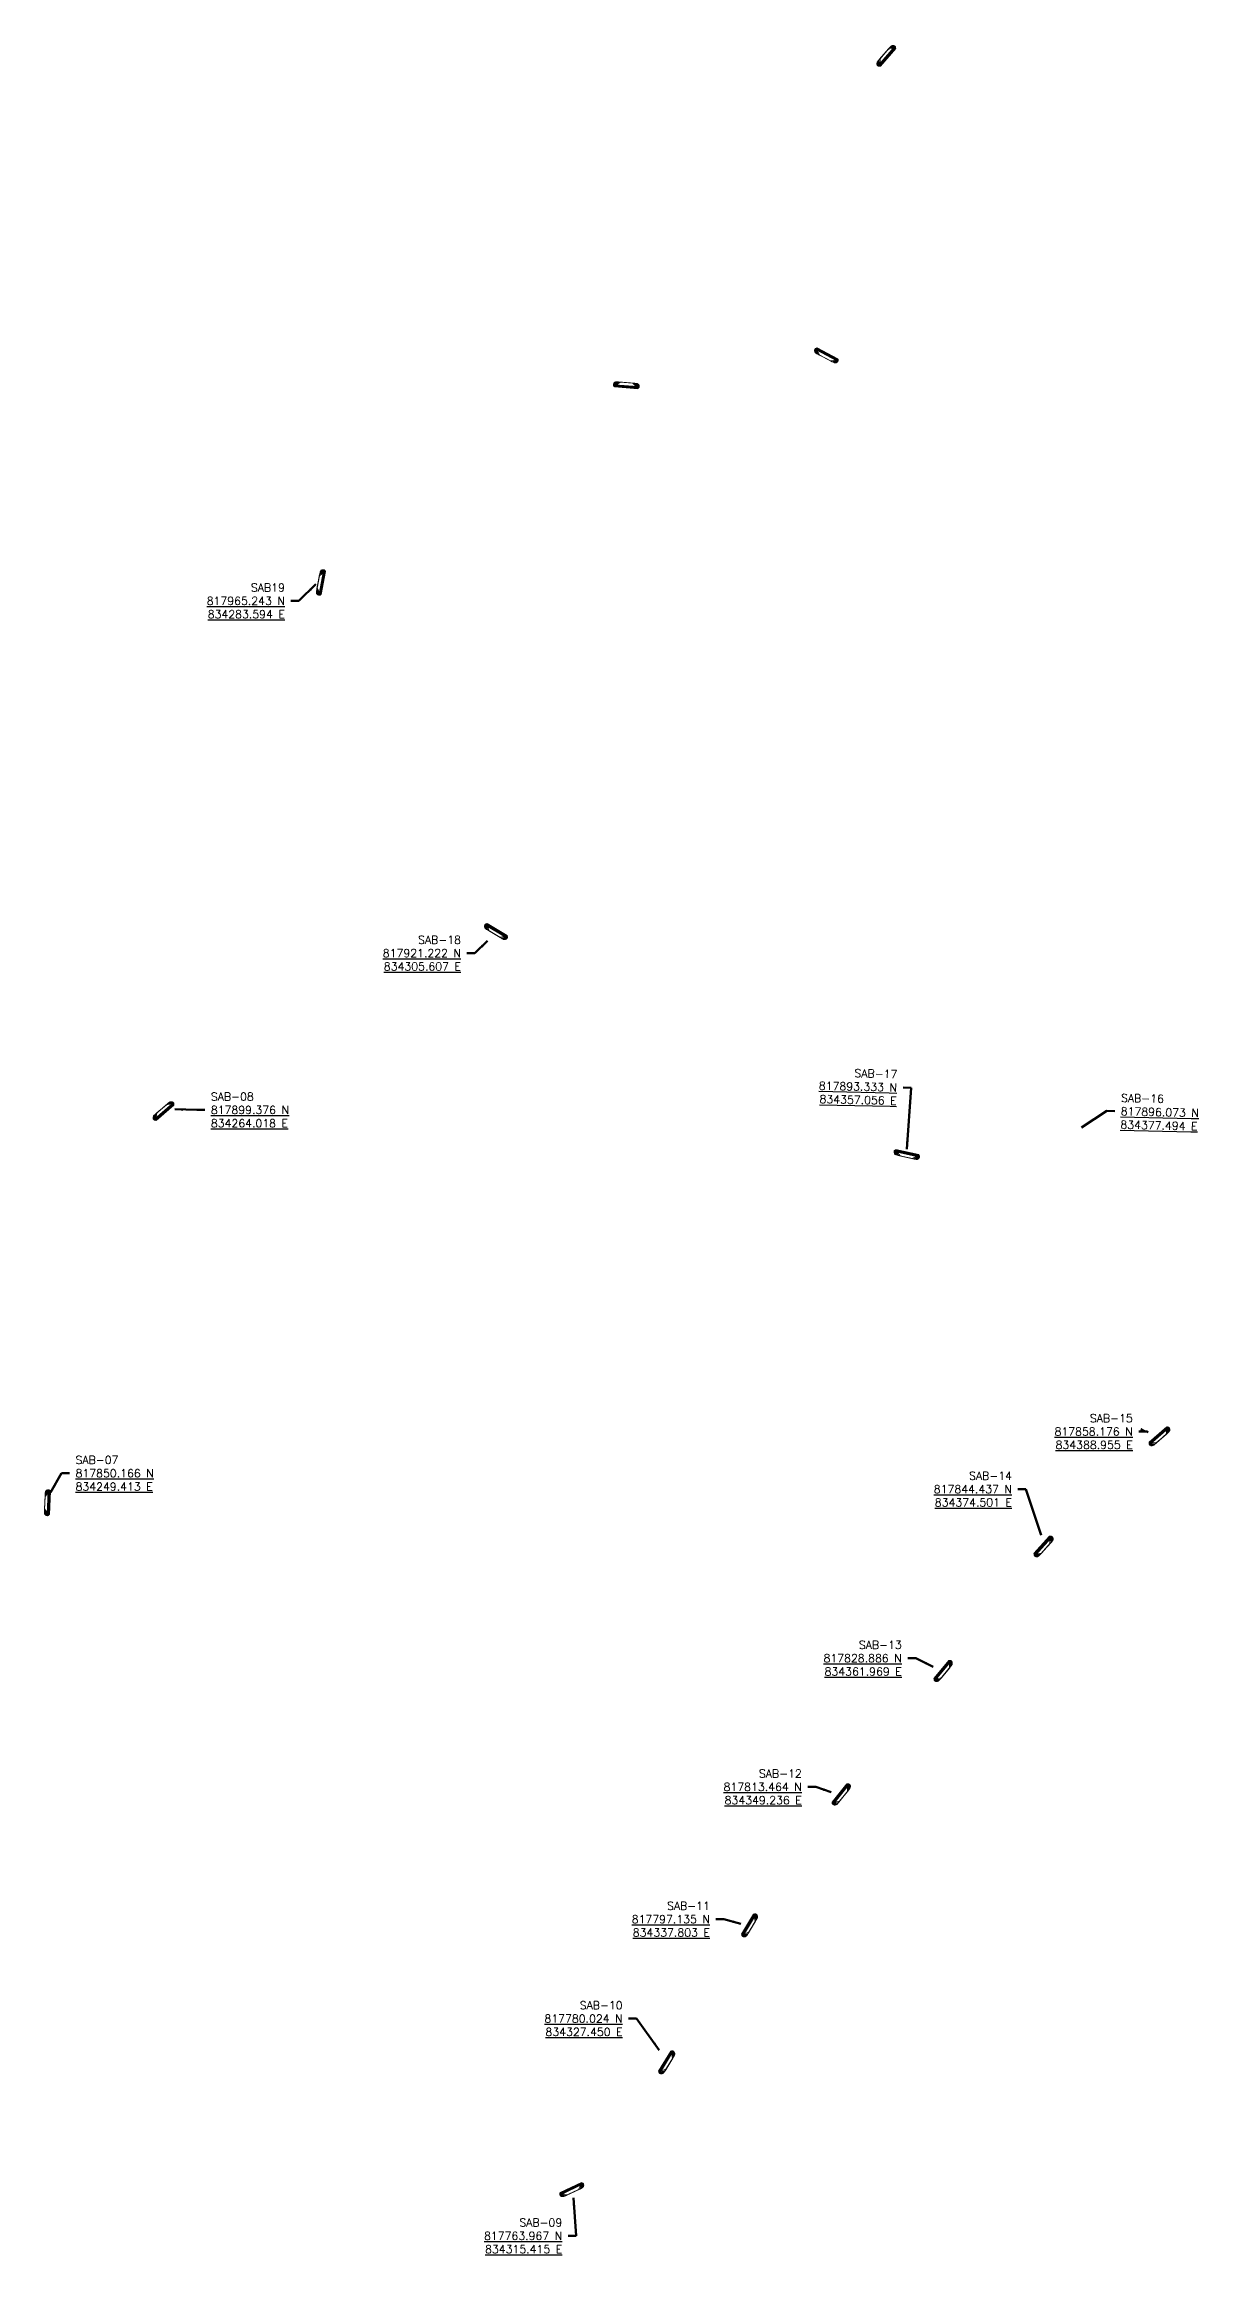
# Model space of a CAD drawing. Header units: metres. Extents: x 833948 to 834394, y 817756 to 818032.
# Drawn here: x 834249.3 to 834393.6, y 817756.2 to 818032.4 of the extents above; entities that cross this region are included whole.
import ezdxf

# ---------------------------------------------------------------- set-up
doc = ezdxf.new("R2010")
doc.units = ezdxf.units.M
doc.layers.add('00X-Park Signage', color=7, linetype='Continuous')
doc.layers.add('00X-Park Signage Structures', color=7, linetype='Continuous')
doc.layers.add('COORDINATES', color=2, linetype='Continuous', plot=False)
doc.styles.get("Standard").update_dxf_attribs({"font": 'arial.ttf'})
doc.dimstyles.new('ISO-25', dxfattribs={"dimtxt": 2.5, "dimasz": 2.5, "dimexe": 1.25, "dimexo": 0.625, "dimtad": 1, "dimtxsty": 'Standard', "dimcen": 2.5, "dimadec": 0, "dimazin": 0, "dimtfac": 1, "dimtmove": 0, "dimatfit": 3, "dimfxl": 0, "dimarcsym": 0})

# ---------------------------------------------------------------- blocks, each defined once
blk = doc.blocks.new('park bench')
at = {"layer": '00X-Park Signage Structures', "color": 0, "lineweight": 18}
mesh = blk.add_polyface(dxfattribs=at)
corners = [(-1.62, -0.41, 0.42), (-1.61, -0.45, 0.42), (-1.59, -0.5, 0.42), (-1.57, -0.53, 0.41), (-1.53, -0.56, 0.41), (1.53, -0.56, 0.41), (1.57, -0.53, 0.41), (1.59, -0.5, 0.42), (1.61, -0.45, 0.42), (1.62, -0.41, 0.42), (1.62, -0.4, 0.42), (1.62, -0.38, 0.42), (1.61, -0.32, 0.42), (1.6, -0.26, 0.43), (1.57, -0.2, 0.43), (1.54, -0.15, 0.43), (1.5, -0.11, 0.43), (1.45, -0.07, 0.44), (1.39, -0.04, 0.44), (1.33, -0.02, 0.44), (1.27, -0.01, 0.44), (1.14, -0.01, 0.44), (1.01, 0, 0.44), (-1.01, 0, 0.44), (-1.14, -0.01, 0.44), (-1.27, -0.01, 0.44), (-1.33, -0.02, 0.44), (-1.39, -0.04, 0.44), (-1.45, -0.07, 0.44), (-1.5, -0.11, 0.43), (-1.54, -0.15, 0.43), (-1.57, -0.2, 0.43), (-1.6, -0.26, 0.43), (-1.61, -0.32, 0.42), (-1.62, -0.38, 0.42), (-1.62, -0.4, 0.42)]
mesh.append_faces([[corners[k] for k in face] for face in [(2, 4, 1), (31, 4, 30), (27, 4, 26), (26, 4, 25), (8, 5, 7), (15, 5, 14)]], dxfattribs={"vtx0": -1, "vtx1": -1, "color": 0})
mesh.append_faces([[corners[k] for k in face] for face in [(4, 34, 35), (4, 33, 34), (4, 32, 33), (4, 0, 1), (4, 31, 32), (4, 27, 28), (4, 23, 24), (23, 4, 5, 22), (5, 12, 13), (5, 13, 14), (5, 10, 11), (5, 16, 17), (5, 15, 16)]], dxfattribs={"vtx0": -1, "vtx2": -1, "color": 0})
mesh.append_faces([[corners[k] for k in face] for face in [(3, 4, 2)]], dxfattribs={"vtx1": -1, "color": 0})
mesh.append_faces([[corners[k] for k in face] for face in [(35, 0, 4), (29, 30, 4), (28, 29, 4), (24, 25, 4), (9, 10, 5), (11, 12, 5), (8, 9, 5), (19, 20, 5), (20, 21, 5), (21, 22, 5), (18, 19, 5), (17, 18, 5)]], dxfattribs={"vtx1": -1, "vtx2": -1, "color": 0})
mesh.append_faces([[corners[k] for k in face] for face in [(5, 6, 7)]], dxfattribs={"vtx2": -1, "color": 0})
mesh = blk.add_polyface(dxfattribs=at)
corners = [(-1.5, -0.59), (-1.54, -0.56), (-1.57, -0.53), (-1.59, -0.49), (-1.61, -0.45), (-1.62, -0.41), (-1.62, -0.4), (-1.62, -0.38), (-1.61, -0.32), (-1.6, -0.26), (-1.57, -0.2), (-1.54, -0.15), (-1.5, -0.11), (-1.45, -0.07), (-1.39, -0.04), (-1.33, -0.02), (-1.27, -0.01), (-1.02, 0), (-0.78, 0), (0.78, 0), (1.02, 0), (1.27, -0.01), (1.33, -0.02), (1.39, -0.04), (1.45, -0.07), (1.5, -0.11), (1.54, -0.15), (1.57, -0.2), (1.6, -0.26), (1.61, -0.32), (1.62, -0.38), (1.62, -0.4), (1.62, -0.41), (1.61, -0.45), (1.59, -0.49), (1.57, -0.53), (1.54, -0.56), (1.5, -0.59)]
mesh.append_faces([[corners[k] for k in face] for face in [(35, 33, 34)]], dxfattribs={"vtx0": -1, "color": 0})
mesh.append_faces([[corners[k] for k in face] for face in [(30, 37, 29)]], dxfattribs={"vtx0": -1, "vtx1": -1, "color": 0})
mesh.append_faces([[corners[k] for k in face] for face in [(0, 18, 19, 37), (37, 23, 24), (37, 32, 33)]], dxfattribs={"vtx0": -1, "vtx2": -1, "color": 0})
mesh.append_faces([[corners[k] for k in face] for face in [(0, 12, 13, 14), (0, 16, 17, 18), (0, 14, 15, 16), (0, 7, 8, 9), (37, 19, 20, 21), (37, 21, 22, 23), (37, 30, 31, 32)]], dxfattribs={"vtx0": -1, "vtx3": -1, "color": 0})
mesh.append_faces([[corners[k] for k in face] for face in [(11, 12, 0, 10), (6, 7, 0, 5), (9, 10, 0), (25, 26, 37, 24), (26, 27, 37), (28, 29, 37, 27), (36, 37, 33, 35)]], dxfattribs={"vtx1": -1, "vtx2": -1, "color": 0})
mesh.append_faces([[corners[k] for k in face] for face in [(1, 2, 3, 0)]], dxfattribs={"vtx2": -1, "color": 0})
mesh.append_faces([[corners[k] for k in face] for face in [(3, 4, 5, 0)]], dxfattribs={"vtx2": -1, "vtx3": -1, "color": 0})
mesh = blk.add_polyface(dxfattribs=at)
corners = [(-1.62, -0.41), (-1.62, -0.41, 0.42), (-1.62, -0.4, 0.42), (-1.62, -0.38, 0.42), (-1.61, -0.32, 0.42), (-1.6, -0.26, 0.43), (-1.57, -0.2, 0.43), (-1.54, -0.15, 0.43), (-1.5, -0.11, 0.43), (-1.45, -0.07, 0.44), (-1.39, -0.04, 0.44), (-1.33, -0.02, 0.44), (-1.27, -0.01, 0.44), (-1.27, -0.01), (-1.33, -0.02), (-1.39, -0.04), (-1.45, -0.07), (-1.5, -0.11), (-1.54, -0.15), (-1.57, -0.2), (-1.6, -0.26), (-1.61, -0.32), (-1.62, -0.38), (-1.62, -0.4)]
mesh.append_faces([[corners[k] for k in face] for face in [(1, 2, 23, 0)]], dxfattribs={"vtx1": -1, "color": 0})
mesh.append_faces([[corners[k] for k in face] for face in [(2, 3, 22, 23), (4, 5, 20, 21), (3, 4, 21, 22), (5, 6, 19, 20), (18, 19, 6, 7), (7, 8, 17, 18), (8, 9, 16, 17), (10, 11, 14, 15), (9, 10, 15, 16)]], dxfattribs={"vtx1": -1, "vtx3": -1, "color": 0})
mesh.append_faces([[corners[k] for k in face] for face in [(11, 12, 13, 14)]], dxfattribs={"vtx3": -1, "color": 0})
mesh = blk.add_polyface(dxfattribs=at)
corners = [(-1.44, -0.61, 0.28), (-1.44, -0.61, 0.39), (-1.46, -0.6, 0.39), (-1.48, -0.59, 0.4), (-1.5, -0.59, 0.41), (-1.52, -0.58, 0.41), (-1.53, -0.56, 0.41), (-1.57, -0.53, 0.41), (-1.59, -0.5, 0.42), (-1.61, -0.45, 0.42), (-1.62, -0.41, 0.42), (-1.62, -0.41), (-1.61, -0.45), (-1.59, -0.49), (-1.57, -0.53), (-1.54, -0.56), (-1.5, -0.59), (-1.49, -0.59, 0.08), (-1.48, -0.6, 0.14), (-1.46, -0.6, 0.2), (-1.45, -0.6, 0.24)]
mesh.append_faces([[corners[k] for k in face] for face in [(19, 3, 18), (6, 15, 5)]], dxfattribs={"vtx0": -1, "vtx1": -1, "color": 0})
mesh.append_faces([[corners[k] for k in face] for face in [(19, 2, 3), (2, 20, 0), (18, 3, 4), (5, 16, 17), (17, 4, 5), (7, 14, 15), (5, 15, 16), (9, 12, 13)]], dxfattribs={"vtx0": -1, "vtx2": -1, "color": 0})
mesh.append_faces([[corners[k] for k in face] for face in [(19, 20, 2), (17, 18, 4), (6, 7, 15), (9, 10, 12), (8, 9, 13), (7, 8, 14), (13, 14, 8)]], dxfattribs={"vtx1": -1, "vtx2": -1, "color": 0})
mesh.append_faces([[corners[k] for k in face] for face in [(0, 1, 2), (10, 11, 12)]], dxfattribs={"vtx2": -1, "color": 0})
mesh = blk.add_polyface(dxfattribs=at)
corners = [(-1.53, -0.56, 0.41), (-1.52, -0.58, 0.41), (-1.5, -0.59, 0.41), (-1.48, -0.59, 0.4), (-1.46, -0.6, 0.39), (-1.44, -0.61, 0.39), (-1.43, -0.61, 0.38), (-1.42, -0.61, 0.38), (-1.42, -0.61, 0.38), (-1.41, -0.61, 0.37), (-1.4, -0.61, 0.37), (-1.4, -0.61, 0.36), (1.4, -0.61, 0.36), (1.4, -0.61, 0.37), (1.41, -0.61, 0.37), (1.42, -0.61, 0.38), (1.42, -0.61, 0.38), (1.43, -0.61, 0.38), (1.44, -0.61, 0.39), (1.46, -0.6, 0.39), (1.48, -0.59, 0.4), (1.5, -0.59, 0.41), (1.52, -0.58, 0.41), (1.53, -0.56, 0.41)]
mesh.append_faces([[corners[k] for k in face] for face in [(1, 22, 23, 0)]], dxfattribs={"vtx0": -1, "color": 0})
mesh.append_faces([[corners[k] for k in face] for face in [(10, 13, 14, 9), (7, 16, 17, 6), (8, 15, 16, 7), (9, 14, 15, 8), (6, 17, 18, 5), (5, 18, 19, 4), (4, 19, 20, 3), (2, 21, 22, 1), (3, 20, 21, 2)]], dxfattribs={"vtx0": -1, "vtx2": -1, "color": 0})
mesh.append_faces([[corners[k] for k in face] for face in [(11, 12, 13, 10)]], dxfattribs={"vtx2": -1, "color": 0})
mesh = blk.add_polyface(dxfattribs=at)
corners = [(-1.44, -0.61, 0.28), (-1.45, -0.6, 0.24), (-1.46, -0.6, 0.2), (-1.48, -0.6, 0.14), (-1.49, -0.59, 0.08), (-1.5, -0.59), (1.5, -0.59), (1.49, -0.59, 0.08), (1.48, -0.6, 0.14), (1.46, -0.6, 0.2), (1.45, -0.6, 0.24), (1.44, -0.61, 0.28), (1.42, -0.61, 0.32), (1.4, -0.61, 0.36), (-1.4, -0.61, 0.36), (-1.42, -0.61, 0.32)]
mesh.append_faces([[corners[k] for k in face] for face in [(0, 2, 15), (13, 8, 12)]], dxfattribs={"vtx0": -1, "vtx1": -1, "color": 0})
mesh.append_faces([[corners[k] for k in face] for face in [(14, 3, 4), (15, 2, 3), (3, 14, 15), (14, 5, 6, 13), (13, 6, 7), (12, 8, 9)]], dxfattribs={"vtx0": -1, "vtx2": -1, "color": 0})
mesh.append_faces([[corners[k] for k in face] for face in [(1, 2, 0), (10, 11, 9)]], dxfattribs={"vtx1": -1, "color": 0})
mesh.append_faces([[corners[k] for k in face] for face in [(4, 5, 14), (7, 8, 13), (11, 12, 9)]], dxfattribs={"vtx1": -1, "vtx2": -1, "color": 0})
mesh = blk.add_polyface(dxfattribs=at)
corners = [(-1.46, -0.38, 0.49), (-1.46, -0.38, 0.48), (-1.46, -0.39, 0.47), (-1.46, -0.39, 0.46), (-1.46, -0.4, 0.45), (-1.46, -0.42, 0.44), (-1.46, -0.43, 0.44), (-1.46, -0.56, 0.43), (-1.46, -0.57, 0.43), (-1.46, -0.59, 0.44), (-1.46, -0.6, 0.44), (-1.46, -0.61, 0.45), (-1.46, -0.61, 0.46), (-1.46, -0.62, 0.47), (-1.46, -0.62, 0.48), (-1.46, -0.66, 1.06), (-1.46, -0.66, 1.07), (-1.46, -0.66, 1.08), (-1.46, -0.65, 1.09), (-1.46, -0.64, 1.1), (-1.46, -0.63, 1.11), (-1.46, -0.62, 1.11), (-1.46, -0.61, 1.12), (-1.46, -0.52, 1.11), (-1.46, -0.5, 1.1), (-1.46, -0.49, 1.1), (-1.46, -0.48, 1.09), (-1.46, -0.48, 1.08), (-1.46, -0.47, 1.07), (-1.46, -0.44, 0.93), (-1.46, -0.41, 0.78), (-1.46, -0.39, 0.64)]
mesh.append_faces([[corners[k] for k in face] for face in [(3, 0, 1, 2)]], dxfattribs={"vtx0": -1, "color": 0})
mesh.append_faces([[corners[k] for k in face] for face in [(31, 7, 14, 30)]], dxfattribs={"vtx0": -1, "vtx1": -1, "vtx2": -1, "color": 0})
mesh.append_faces([[corners[k] for k in face] for face in [(30, 14, 15), (7, 31, 0, 6)]], dxfattribs={"vtx0": -1, "vtx2": -1, "color": 0})
mesh.append_faces([[corners[k] for k in face] for face in [(15, 28, 29, 30), (7, 12, 13, 14)]], dxfattribs={"vtx0": -1, "vtx3": -1, "color": 0})
mesh.append_faces([[corners[k] for k in face] for face in [(27, 28, 26)]], dxfattribs={"vtx1": -1, "color": 0})
mesh.append_faces([[corners[k] for k in face] for face in [(22, 23, 15)]], dxfattribs={"vtx1": -1, "vtx2": -1, "color": 0})
mesh.append_faces([[corners[k] for k in face] for face in [(23, 24, 28, 15), (5, 6, 0, 3)]], dxfattribs={"vtx1": -1, "vtx2": -1, "vtx3": -1, "color": 0})
mesh.append_faces([[corners[k] for k in face] for face in [(19, 20, 15, 16)]], dxfattribs={"vtx1": -1, "vtx3": -1, "color": 0})
mesh.append_faces([[corners[k] for k in face] for face in [(17, 18, 19, 16), (3, 4, 5), (10, 11, 12, 9)]], dxfattribs={"vtx2": -1, "color": 0})
mesh.append_faces([[corners[k] for k in face] for face in [(24, 25, 26, 28), (20, 21, 22, 15), (7, 8, 9, 12)]], dxfattribs={"vtx2": -1, "vtx3": -1, "color": 0})
mesh = blk.add_polyface(dxfattribs=at)
corners = [(-1.46, -0.43, 0.44), (-1.46, -0.42, 0.44), (-1.46, -0.4, 0.45), (-1.46, -0.39, 0.46), (-1.46, -0.39, 0.47), (-1.46, -0.38, 0.48), (-1.46, -0.38, 0.49), (1.46, -0.38, 0.49), (1.46, -0.38, 0.48), (1.46, -0.39, 0.47), (1.46, -0.39, 0.46), (1.46, -0.4, 0.45), (1.46, -0.42, 0.44), (1.46, -0.43, 0.44)]
mesh.append_faces([[corners[k] for k in face] for face in [(1, 12, 13, 0)]], dxfattribs={"vtx0": -1, "color": 0})
mesh.append_faces([[corners[k] for k in face] for face in [(5, 8, 9, 4), (4, 9, 10, 3), (2, 11, 12, 1), (11, 2, 3, 10)]], dxfattribs={"vtx0": -1, "vtx2": -1, "color": 0})
mesh.append_faces([[corners[k] for k in face] for face in [(5, 6, 7, 8)]], dxfattribs={"vtx3": -1, "color": 0})
mesh = blk.add_polyface(dxfattribs=at)
corners = [(-1.46, -0.38, 0.49), (-1.46, -0.39, 0.64), (-1.46, -0.41, 0.78), (-1.46, -0.44, 0.93), (-1.46, -0.47, 1.07), (1.46, -0.47, 1.07), (1.46, -0.44, 0.93), (1.46, -0.41, 0.78), (1.46, -0.39, 0.64), (1.46, -0.38, 0.49)]
mesh.append_faces([[corners[k] for k in face] for face in [(5, 6, 3, 4)]], dxfattribs={"vtx1": -1, "color": 0})
mesh.append_faces([[corners[k] for k in face] for face in [(2, 3, 6, 7), (7, 8, 1, 2)]], dxfattribs={"vtx1": -1, "vtx3": -1, "color": 0})
mesh.append_faces([[corners[k] for k in face] for face in [(8, 9, 0, 1)]], dxfattribs={"vtx3": -1, "color": 0})
mesh = blk.add_polyface(dxfattribs=at)
corners = [(-1.46, -0.43, 0.44), (1.46, -0.43, 0.44), (1.46, -0.56, 0.43), (-1.46, -0.56, 0.43)]
mesh.append_faces([[corners[k] for k in face] for face in [(0, 1, 2, 3)]], dxfattribs={"color": 0})
mesh = blk.add_polyface(dxfattribs=at)
corners = [(-1.46, -0.47, 1.07), (-1.46, -0.48, 1.08), (-1.46, -0.48, 1.09), (-1.46, -0.49, 1.1), (-1.46, -0.5, 1.1), (-1.46, -0.52, 1.11), (1.46, -0.52, 1.11), (1.46, -0.5, 1.1), (1.46, -0.49, 1.1), (1.46, -0.48, 1.09), (1.46, -0.48, 1.08), (1.46, -0.47, 1.07)]
mesh.append_faces([[corners[k] for k in face] for face in [(1, 10, 11, 0)]], dxfattribs={"vtx0": -1, "color": 0})
mesh.append_faces([[corners[k] for k in face] for face in [(4, 7, 8, 3), (3, 8, 9, 2), (2, 9, 10, 1)]], dxfattribs={"vtx0": -1, "vtx2": -1, "color": 0})
mesh.append_faces([[corners[k] for k in face] for face in [(6, 7, 4, 5)]], dxfattribs={"vtx1": -1, "color": 0})
mesh = blk.add_polyface(dxfattribs=at)
corners = [(-1.46, -0.61, 1.12), (1.46, -0.61, 1.12), (1.46, -0.52, 1.11), (-1.46, -0.52, 1.11)]
mesh.append_faces([[corners[k] for k in face] for face in [(0, 1, 2, 3)]], dxfattribs={"color": 0})
mesh = blk.add_polyface(dxfattribs=at)
corners = [(-1.46, -0.62, 0.48), (-1.46, -0.62, 0.47), (-1.46, -0.61, 0.46), (-1.46, -0.61, 0.45), (-1.46, -0.6, 0.44), (-1.46, -0.59, 0.44), (-1.46, -0.57, 0.43), (-1.46, -0.56, 0.43), (1.46, -0.56, 0.43), (1.46, -0.57, 0.43), (1.46, -0.58, 0.44), (1.46, -0.59, 0.44), (1.46, -0.6, 0.44), (1.45, -0.6, 0.45), (1.44, -0.61, 0.45), (1.43, -0.61, 0.45), (1.42, -0.61, 0.45), (1.46, -0.61, 0.45), (1.46, -0.61, 0.46), (1.46, -0.62, 0.47), (1.46, -0.62, 0.48)]
mesh.append_faces([[corners[k] for k in face] for face in [(0, 19, 20)]], dxfattribs={"vtx0": -1, "color": 0})
mesh.append_faces([[corners[k] for k in face] for face in [(7, 9, 6), (15, 3, 14), (3, 16, 2), (14, 3, 13)]], dxfattribs={"vtx0": -1, "vtx1": -1, "color": 0})
mesh.append_faces([[corners[k] for k in face] for face in [(18, 2, 16)]], dxfattribs={"vtx0": -1, "vtx1": -1, "vtx2": -1, "color": 0})
mesh.append_faces([[corners[k] for k in face] for face in [(5, 10, 11), (4, 11, 12), (11, 4, 5), (3, 12, 13), (1, 18, 19), (3, 15, 16), (18, 1, 2), (19, 0, 1)]], dxfattribs={"vtx0": -1, "vtx2": -1, "color": 0})
mesh.append_faces([[corners[k] for k in face] for face in [(17, 18, 16)]], dxfattribs={"vtx1": -1, "color": 0})
mesh.append_faces([[corners[k] for k in face] for face in [(9, 10, 6), (5, 6, 10), (3, 4, 12)]], dxfattribs={"vtx1": -1, "vtx2": -1, "color": 0})
mesh.append_faces([[corners[k] for k in face] for face in [(7, 8, 9)]], dxfattribs={"vtx2": -1, "color": 0})
mesh = blk.add_polyface(dxfattribs=at)
corners = [(-1.46, -0.61, 1.12), (-1.46, -0.62, 1.11), (-1.46, -0.63, 1.11), (-1.46, -0.64, 1.1), (-1.46, -0.65, 1.09), (-1.46, -0.66, 1.08), (-1.46, -0.66, 1.07), (-1.46, -0.66, 1.06), (1.46, -0.66, 1.06), (1.46, -0.66, 1.07), (1.46, -0.66, 1.08), (1.46, -0.65, 1.09), (1.46, -0.64, 1.1), (1.46, -0.63, 1.11), (1.46, -0.62, 1.11), (1.46, -0.61, 1.12)]
mesh.append_faces([[corners[k] for k in face] for face in [(1, 14, 15, 0)]], dxfattribs={"vtx0": -1, "color": 0})
mesh.append_faces([[corners[k] for k in face] for face in [(6, 9, 10, 5), (5, 10, 11, 4), (4, 11, 12, 3), (3, 12, 13, 2), (2, 13, 14, 1)]], dxfattribs={"vtx0": -1, "vtx2": -1, "color": 0})
mesh.append_faces([[corners[k] for k in face] for face in [(7, 8, 9, 6)]], dxfattribs={"vtx2": -1, "color": 0})
mesh = blk.add_polyface(dxfattribs=at)
corners = [(-1.46, -0.62, 0.48), (1.46, -0.62, 0.48), (1.46, -0.66, 1.06), (-1.46, -0.66, 1.06)]
mesh.append_faces([[corners[k] for k in face] for face in [(0, 1, 2, 3)]], dxfattribs={"color": 0})
mesh = blk.add_polyface(dxfattribs=at)
corners = [(-1.44, -0.61, 0.39), (-1.44, -0.61, 0.28), (-1.42, -0.61, 0.32), (-1.4, -0.61, 0.36), (-1.4, -0.61, 0.37), (-1.41, -0.61, 0.37), (-1.42, -0.61, 0.38), (-1.42, -0.61, 0.38), (-1.43, -0.61, 0.38)]
mesh.append_faces([[corners[k] for k in face] for face in [(2, 0, 1)]], dxfattribs={"vtx0": -1, "color": 0})
mesh.append_faces([[corners[k] for k in face] for face in [(3, 5, 2), (7, 2, 6)]], dxfattribs={"vtx0": -1, "vtx1": -1, "color": 0})
mesh.append_faces([[corners[k] for k in face] for face in [(5, 6, 2), (8, 0, 2), (7, 8, 2)]], dxfattribs={"vtx1": -1, "vtx2": -1, "color": 0})
mesh.append_faces([[corners[k] for k in face] for face in [(3, 4, 5)]], dxfattribs={"vtx2": -1, "color": 0})
mesh = blk.add_polyface(dxfattribs=at)
corners = [(-1.27, -0.01), (-1.27, -0.01, 0.44), (-1.14, -0.01, 0.44), (-1.01, 0, 0.44), (-0.93, 0, 0.44), (-0.85, 0, 0.44), (-0.78, 0, 0.44), (-0.78, 0), (-1.02, 0)]
mesh.append_faces([[corners[k] for k in face] for face in [(4, 8, 3)]], dxfattribs={"vtx0": -1, "vtx1": -1, "color": 0})
mesh.append_faces([[corners[k] for k in face] for face in [(4, 7, 8), (7, 4, 5)]], dxfattribs={"vtx0": -1, "vtx2": -1, "color": 0})
mesh.append_faces([[corners[k] for k in face] for face in [(1, 2, 0)]], dxfattribs={"vtx1": -1, "color": 0})
mesh.append_faces([[corners[k] for k in face] for face in [(8, 0, 2), (2, 3, 8)]], dxfattribs={"vtx1": -1, "vtx2": -1, "color": 0})
mesh.append_faces([[corners[k] for k in face] for face in [(5, 6, 7)]], dxfattribs={"vtx2": -1, "color": 0})
mesh = blk.add_polyface(dxfattribs=at)
corners = [(0.78, 0, 0.44), (-0.78, 0, 0.44), (-0.85, 0, 0.44), (-0.93, 0, 0.44), (-1.01, 0, 0.44), (1.01, 0, 0.44), (0.93, 0, 0.44), (0.85, 0, 0.44)]
mesh.append_faces([[corners[k] for k in face] for face in [(2, 7, 0, 1)]], dxfattribs={"vtx0": -1, "color": 0})
mesh.append_faces([[corners[k] for k in face] for face in [(3, 6, 7, 2)]], dxfattribs={"vtx0": -1, "vtx2": -1, "color": 0})
mesh.append_faces([[corners[k] for k in face] for face in [(4, 5, 6, 3)]], dxfattribs={"vtx2": -1, "color": 0})
mesh = blk.add_polyface(dxfattribs=at)
corners = [(-0.78, 0, 0.44), (0.78, 0, 0.44), (0.78, 0), (-0.78, 0)]
mesh.append_faces([[corners[k] for k in face] for face in [(0, 1, 2, 3)]], dxfattribs={"color": 0})
mesh = blk.add_polyface(dxfattribs=at)
corners = [(1.27, -0.01, 0.44), (1.27, -0.01), (1.02, 0), (0.78, 0), (0.78, 0, 0.44), (0.85, 0, 0.44), (0.93, 0, 0.44), (1.01, 0, 0.44), (1.14, -0.01, 0.44)]
mesh.append_faces([[corners[k] for k in face] for face in [(1, 8, 0)]], dxfattribs={"vtx0": -1, "color": 0})
mesh.append_faces([[corners[k] for k in face] for face in [(3, 6, 2), (6, 3, 5), (7, 2, 6)]], dxfattribs={"vtx0": -1, "vtx1": -1, "color": 0})
mesh.append_faces([[corners[k] for k in face] for face in [(8, 1, 2)]], dxfattribs={"vtx0": -1, "vtx2": -1, "color": 0})
mesh.append_faces([[corners[k] for k in face] for face in [(4, 5, 3)]], dxfattribs={"vtx1": -1, "color": 0})
mesh.append_faces([[corners[k] for k in face] for face in [(7, 8, 2)]], dxfattribs={"vtx1": -1, "vtx2": -1, "color": 0})
mesh = blk.add_polyface(dxfattribs=at)
corners = [(1.62, -0.41, 0.42), (1.62, -0.41), (1.62, -0.4), (1.62, -0.38), (1.61, -0.32), (1.6, -0.26), (1.57, -0.2), (1.54, -0.15), (1.5, -0.11), (1.45, -0.07), (1.39, -0.04), (1.33, -0.02), (1.27, -0.01), (1.27, -0.01, 0.44), (1.33, -0.02, 0.44), (1.39, -0.04, 0.44), (1.45, -0.07, 0.44), (1.5, -0.11, 0.43), (1.54, -0.15, 0.43), (1.57, -0.2, 0.43), (1.6, -0.26, 0.43), (1.61, -0.32, 0.42), (1.62, -0.38, 0.42), (1.62, -0.4, 0.42)]
mesh.append_faces([[corners[k] for k in face] for face in [(2, 23, 0, 1)]], dxfattribs={"vtx0": -1, "color": 0})
mesh.append_faces([[corners[k] for k in face] for face in [(11, 14, 15, 10), (9, 16, 17, 8), (10, 15, 16, 9), (8, 17, 18, 7), (7, 18, 19, 6), (6, 19, 20, 5), (5, 20, 21, 4), (3, 22, 23, 2), (4, 21, 22, 3)]], dxfattribs={"vtx0": -1, "vtx2": -1, "color": 0})
mesh.append_faces([[corners[k] for k in face] for face in [(12, 13, 14, 11)]], dxfattribs={"vtx2": -1, "color": 0})
mesh = blk.add_polyface(dxfattribs=at)
corners = [(1.44, -0.61, 0.28), (1.44, -0.61, 0.39), (1.43, -0.61, 0.38), (1.42, -0.61, 0.38), (1.42, -0.61, 0.38), (1.41, -0.61, 0.37), (1.4, -0.61, 0.37), (1.4, -0.61, 0.36), (1.42, -0.61, 0.32)]
mesh.append_faces([[corners[k] for k in face] for face in [(7, 5, 6)]], dxfattribs={"vtx0": -1, "color": 0})
mesh.append_faces([[corners[k] for k in face] for face in [(4, 8, 3)]], dxfattribs={"vtx0": -1, "vtx1": -1, "color": 0})
mesh.append_faces([[corners[k] for k in face] for face in [(8, 2, 3), (5, 7, 8)]], dxfattribs={"vtx0": -1, "vtx2": -1, "color": 0})
mesh.append_faces([[corners[k] for k in face] for face in [(0, 1, 8)]], dxfattribs={"vtx1": -1, "color": 0})
mesh.append_faces([[corners[k] for k in face] for face in [(1, 2, 8), (4, 5, 8)]], dxfattribs={"vtx1": -1, "vtx2": -1, "color": 0})
mesh = blk.add_polyface(dxfattribs=at)
corners = [(1.44, -0.61, 0.45), (1.45, -0.6, 0.45), (1.46, -0.6, 0.45), (1.46, -0.61, 0.45), (1.42, -0.61, 0.45), (1.43, -0.61, 0.45)]
mesh.append_faces([[corners[k] for k in face] for face in [(3, 1, 2)]], dxfattribs={"vtx0": -1, "color": 0})
mesh.append_faces([[corners[k] for k in face] for face in [(0, 1, 3)]], dxfattribs={"vtx1": -1, "vtx2": -1, "color": 0})
mesh.append_faces([[corners[k] for k in face] for face in [(3, 4, 5, 0)]], dxfattribs={"vtx3": -1, "color": 0})
mesh = blk.add_polyface(dxfattribs=at)
corners = [(1.44, -0.61, 0.45), (1.43, -0.61, 0.45), (1.42, -0.61, 0.45), (1.43, -0.61, 0.45), (1.44, -0.61, 0.45)]
mesh.append_faces([[corners[k] for k in face] for face in [(1, 3, 0)]], dxfattribs={"vtx0": -1, "vtx1": -1, "color": 0})
mesh.append_faces([[corners[k] for k in face] for face in [(4, 0, 3)]], dxfattribs={"vtx1": -1, "color": 0})
mesh.append_faces([[corners[k] for k in face] for face in [(1, 2, 3)]], dxfattribs={"vtx2": -1, "color": 0})
mesh = blk.add_polyface(dxfattribs=at)
corners = [(1.62, -0.41), (1.62, -0.41, 0.42), (1.61, -0.45, 0.42), (1.59, -0.5, 0.42), (1.57, -0.53, 0.41), (1.53, -0.56, 0.41), (1.52, -0.58, 0.41), (1.5, -0.59, 0.41), (1.48, -0.59, 0.4), (1.46, -0.6, 0.39), (1.44, -0.61, 0.39), (1.44, -0.61, 0.28), (1.45, -0.6, 0.24), (1.46, -0.6, 0.2), (1.48, -0.6, 0.14), (1.49, -0.59, 0.08), (1.5, -0.59), (1.54, -0.56), (1.57, -0.53), (1.59, -0.49), (1.61, -0.45)]
mesh.append_faces([[corners[k] for k in face] for face in [(11, 9, 10)]], dxfattribs={"vtx0": -1, "color": 0})
mesh.append_faces([[corners[k] for k in face] for face in [(14, 8, 13)]], dxfattribs={"vtx0": -1, "vtx1": -1, "color": 0})
mesh.append_faces([[corners[k] for k in face] for face in [(3, 18, 19), (4, 17, 18), (15, 6, 7), (13, 8, 9), (6, 16, 17)]], dxfattribs={"vtx0": -1, "vtx2": -1, "color": 0})
mesh.append_faces([[corners[k] for k in face] for face in [(0, 1, 20)]], dxfattribs={"vtx1": -1, "color": 0})
mesh.append_faces([[corners[k] for k in face] for face in [(1, 2, 20), (4, 5, 17), (3, 4, 18), (2, 3, 19), (19, 20, 2), (5, 6, 17), (7, 8, 14), (15, 16, 6), (14, 15, 7), (12, 13, 9), (11, 12, 9)]], dxfattribs={"vtx1": -1, "vtx2": -1, "color": 0})
mesh = blk.add_polyface(dxfattribs=at)
corners = [(1.46, -0.6, 0.45), (1.45, -0.6, 0.45), (1.44, -0.61, 0.45), (1.44, -0.61, 0.45), (1.45, -0.6, 0.45), (1.46, -0.6, 0.44)]
mesh.append_faces([[corners[k] for k in face] for face in [(3, 1, 2)]], dxfattribs={"vtx0": -1, "color": 0})
mesh.append_faces([[corners[k] for k in face] for face in [(4, 0, 1), (1, 3, 4)]], dxfattribs={"vtx0": -1, "vtx2": -1, "color": 0})
mesh.append_faces([[corners[k] for k in face] for face in [(5, 0, 4)]], dxfattribs={"vtx1": -1, "color": 0})
mesh = blk.add_polyface(dxfattribs=at)
corners = [(1.46, -0.38, 0.49), (1.46, -0.39, 0.64), (1.46, -0.41, 0.78), (1.46, -0.44, 0.93), (1.46, -0.47, 1.07), (1.46, -0.48, 1.08), (1.46, -0.48, 1.09), (1.46, -0.49, 1.1), (1.46, -0.5, 1.1), (1.46, -0.52, 1.11), (1.46, -0.61, 1.12), (1.46, -0.62, 1.11), (1.46, -0.63, 1.11), (1.46, -0.64, 1.1), (1.46, -0.65, 1.09), (1.46, -0.66, 1.08), (1.46, -0.66, 1.07), (1.46, -0.66, 1.06), (1.46, -0.62, 0.48), (1.46, -0.62, 0.47), (1.46, -0.61, 0.46), (1.46, -0.61, 0.45), (1.46, -0.6, 0.45), (1.46, -0.6, 0.44), (1.46, -0.59, 0.44), (1.46, -0.58, 0.44), (1.46, -0.57, 0.43), (1.46, -0.56, 0.43), (1.46, -0.43, 0.44), (1.46, -0.42, 0.44), (1.46, -0.4, 0.45), (1.46, -0.39, 0.46), (1.46, -0.39, 0.47), (1.46, -0.38, 0.48)]
mesh.append_faces([[corners[k] for k in face] for face in [(12, 10, 11)]], dxfattribs={"vtx0": -1, "color": 0})
mesh.append_faces([[corners[k] for k in face] for face in [(19, 22, 18), (2, 18, 1)]], dxfattribs={"vtx0": -1, "vtx1": -1, "color": 0})
mesh.append_faces([[corners[k] for k in face] for face in [(27, 1, 18, 22)]], dxfattribs={"vtx0": -1, "vtx1": -1, "vtx2": -1, "vtx3": -1, "color": 0})
mesh.append_faces([[corners[k] for k in face] for face in [(0, 27, 28, 33), (27, 0, 1), (10, 16, 17, 9)]], dxfattribs={"vtx0": -1, "vtx2": -1, "color": 0})
mesh.append_faces([[corners[k] for k in face] for face in [(17, 3, 4, 9)]], dxfattribs={"vtx0": -1, "vtx2": -1, "vtx3": -1, "color": 0})
mesh.append_faces([[corners[k] for k in face] for face in [(22, 25, 26, 27), (9, 5, 6, 7), (10, 14, 15, 16)]], dxfattribs={"vtx0": -1, "vtx3": -1, "color": 0})
mesh.append_faces([[corners[k] for k in face] for face in [(24, 25, 22, 23)]], dxfattribs={"vtx1": -1, "color": 0})
mesh.append_faces([[corners[k] for k in face] for face in [(32, 33, 28, 31), (4, 5, 9), (13, 14, 10, 12)]], dxfattribs={"vtx1": -1, "vtx2": -1, "color": 0})
mesh.append_faces([[corners[k] for k in face] for face in [(17, 18, 2, 3)]], dxfattribs={"vtx1": -1, "vtx3": -1, "color": 0})
mesh.append_faces([[corners[k] for k in face] for face in [(20, 21, 22, 19), (7, 8, 9)]], dxfattribs={"vtx2": -1, "color": 0})
mesh.append_faces([[corners[k] for k in face] for face in [(28, 29, 30, 31)]], dxfattribs={"vtx3": -1, "color": 0})

msp = doc.modelspace()

# ---------------------------------------------------------------- block references
at = {"layer": '00X-Park Signage', "color": 1, "lineweight": 30}
for p, rotation in [((834354.31, 818031.22, 12.61), 49.15616841855965), ((834346.93, 817993.22, 10.89), 152.7229030907803), ((834322.12, 817990.15, 10.23), 355.717368748261), ((834283.59, 817965.24, 7.23), 79.36304218578447), ((834305.61, 817921.22, 4.96), 149.1845451748974), ((834264.02, 817899.38, 5.08), 40.46075155387999), ((834357.06, 817893.33, 5.05), 167.5530977603946), ((834388.96, 817858.18, 5.04), 221.1207359684398), ((834249.41, 817850.17, 4.83), 87.54442359667121), ((834374.5, 817844.44, 5.01), 227.9901729717207), ((834361.97, 817828.89, 4.99), 230.7290080143774), ((834349.24, 817813.46, 4.99), 230.8203771510115), ((834337.8, 817797.14, 4.99), 238.9886451757073), ((834327.45, 817780.02, 4.99), 238.8738635758468), ((834315.42, 817763.97, 4.99), 204.6809852436449)]:
    msp.add_blockref('park bench', p, dxfattribs=dict(at, rotation=rotation))

# ---------------------------------------------------------------- texts
at = {"layer": 'COORDINATES', "char_height": 1}
for s, insert, attachment_point in [('{\\Fromans|c0;SAB19}\\P{\\Fromans|c0;\\L817965.243 N\\P834283.594 E}', (834279.42, 817962.86, 7.23), 6), ('{\\FROMANS.SHX|C0;SAB-18}\\P{\\FROMANS.SHX|C0;\\L817921.222 N\\L\\P834305.607 E}', (834301.43, 817918.84, 4.96), 6), ('{\\FROMANS.SHX|C0;SAB-08}\\P{\\FROMANS.SHX|C0;\\L817899.376 N\\L\\P834264.018 E}', (834270.17, 817899.24, 5.08), 4), ('{\\FROMANS.SHX|C0;SAB-15}\\P{\\FROMANS.SHX|C0;\\L817858.176 N\\L\\P834388.955 E}', (834385.38, 817859.04, 5.04), 6), ('{\\FROMANS.SHX|C0;SAB-07}\\P{\\FROMANS.SHX|C0;\\L817850.166 N\\L\\P834249.413 E}', (834253.26, 817853.83, 4.83), 4), ('{\\FROMANS.SHX|C0;SAB-14}\\P{\\FROMANS.SHX|C0;\\L817844.437 N\\L\\P834374.501 E}', (834370.29, 817851.85, 5.01), 6), ('{\\FROMANS.SHX|C0;SAB-13}\\P{\\FROMANS.SHX|C0;\\L817828.886 N\\L\\P834361.969 E}', (834356.51, 817830.72, 4.99), 6), ('{\\FROMANS.SHX|C0;SAB-12}\\P{\\FROMANS.SHX|C0;\\L817813.464 N\\L\\P834349.236 E}', (834344.02, 817814.63, 4.99), 6), ('{\\FROMANS.SHX|C0;SAB-11}\\P{\\FROMANS.SHX|C0;\\L817797.135 N\\L\\P834337.803 E}', (834332.54, 817798.1, 4.99), 6), ('{\\FROMANS.SHX|C0;SAB-10}\\P{\\FROMANS.SHX|C0;\\L817780.024 N\\L\\P834327.450 E}', (834321.63, 817785.67, 4.99), 6), ('{\\FROMANS.SHX|C0;SAB-09}\\P{\\FROMANS.SHX|C0;\\L817763.967 N\\L\\P834315.415 E}', (834314.08, 817758.52, 4.99), 6)]:
    msp.add_mtext(s, dxfattribs=dict(at, insert=insert, attachment_point=attachment_point))
at = {"layer": 'COORDINATES', "char_height": 1, "rotation": 358.702}
for s, insert, attachment_point in [('{\\FROMANS.SHX|C0;SAB-17}\\P{\\FROMANS.SHX|C0;\\L817893.333 N\\L\\P834357.056 E}', (834355.92, 817902.05, 5.05), 6), ('{\\FROMANS.SHX|C0;SAB-16}\\P{\\FROMANS.SHX|C0;\\L817896.073 N\\L\\P834377.494 E}', (834383.88, 817899.08), 4)]:
    msp.add_mtext(s, dxfattribs=dict(at, insert=insert, attachment_point=attachment_point))

# ---------------------------------------------------------------- leaders
at = {"layer": 'COORDINATES'}
for points in [[(834283.3, 817964.95, 7.23), (834281.17, 817962.86, 7.23), (834280.17, 817962.86, 7.23)], [(834304.76, 817920.39, 4.96), (834303.18, 817918.84, 4.96), (834302.18, 817918.84, 4.96)], [(834357.13, 817894.33, 5.05), (834357.67, 817902.01, 5.05), (834356.67, 817902.03, 5.05)], [(834265.68, 817899.32, 5.08), (834268.42, 817899.24, 5.08), (834269.42, 817899.24, 5.08)], [(834378.96, 817897.03), (834382.13, 817899.12), (834383.13, 817899.1)], [(834387.3, 817858.97, 5.04), (834387.13, 817859.04, 5.04), (834386.13, 817859.04, 5.04)], [(834250.14, 817851.44, 4.83), (834251.51, 817853.83, 4.83), (834252.51, 817853.83, 4.83)], [(834373.95, 817846.08, 5.01), (834372.04, 817851.85, 5.01), (834371.04, 817851.85, 5.01)], [(834360.43, 817829.65, 4.99), (834358.26, 817830.72, 4.99), (834357.26, 817830.72, 4.99)], [(834347.7, 817813.98, 4.99), (834345.77, 817814.63, 4.99), (834344.77, 817814.63, 4.99)], [(834336.4, 817797.52, 4.99), (834334.29, 817798.1, 4.99), (834333.29, 817798.1, 4.99)], [(834326.2, 817781.75, 4.99), (834323.38, 817785.67, 4.99), (834322.38, 817785.67, 4.99)], [(834315.47, 817763.29, 4.99), (834315.83, 817758.52, 4.99), (834314.83, 817758.52, 4.99)]]:
    msp.add_leader(points, dimstyle='ISO-25', override={"dimscale": 1, "dimasz": 1, "dimclrd": 256, "dimlwd": 65535}, dxfattribs=at)

doc.saveas('drawing.dxf')
